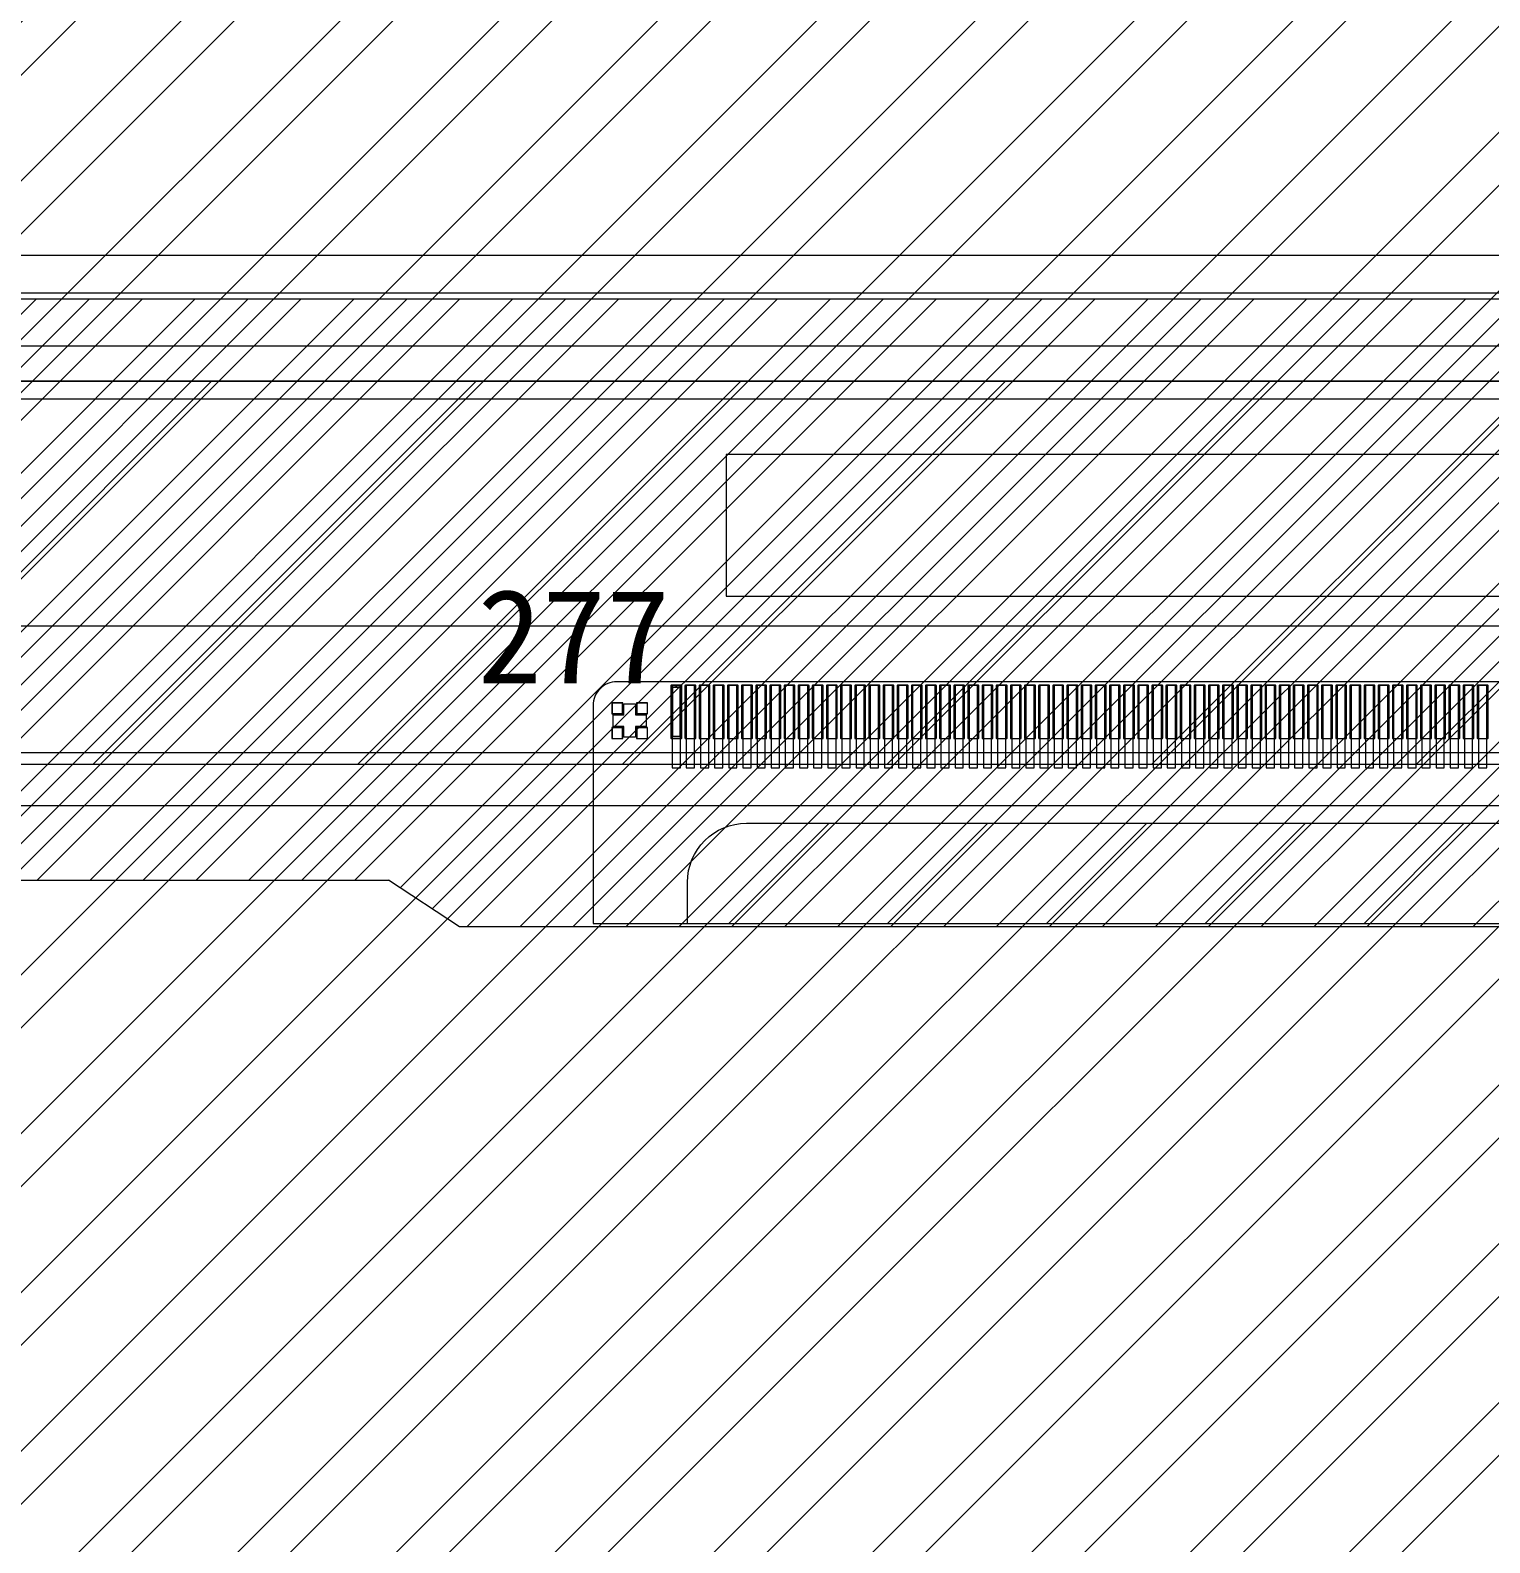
# Model space of a CAD drawing. Header units: millimetres. Extents: x 1065 to 1969, y -17351 to -16712.
# Drawn here: x 1383.83 to 1396.21, y -17109.19 to -17096.36 of the extents above; entities that cross this region are included whole.
import ezdxf

# ---------------------------------------------------------------- set-up
doc = ezdxf.new("R2010")
doc.units = ezdxf.units.MM
doc.layers.get('0').update_dxf_attribs({"lineweight": 20})
doc.layers.add('_', color=7, linetype='Continuous')
doc.layers.add('鐵框', color=152, linetype='Continuous')
for name, color, linetype, lineweight in [('bl', 7, 'Continuous', 25), ('chip_btm.drawing', 9, 'Continuous', 100), ('chip_top.drawing', 3, 'Continuous', 100), ('DIM', 3, 'Continuous', 20), ('dummy.drawing', 7, 'Continuous', 100), ('epin', 13, 'Continuous', 9), ('FPC', 1, 'Continuous', 13), ('GE.drawing', 6, 'Continuous', 100), ('GE_MASK.drawing', 5, 'Continuous', 100), ('L245.P200', 19, 'Continuous', 100), ('下扩散', 201, 'Continuous', 13)]:
    doc.layers.add(name, color=color, linetype=linetype, lineweight=lineweight)
doc.styles.add('宋体', font='')
doc.styles.get('宋体').set_extended_font_data('SimSun')

# ---------------------------------------------------------------- blocks, each defined once
blk = doc.blocks.new('*u15')
at = {"color": 2, "lineweight": 5}
for points in [[(-19.045, 0.349), (-19.115, 0.349), (-19.115, -0.351), (-19.045, -0.351)], [(-18.925, 0.349), (-18.995, 0.349), (-18.995, -0.351), (-18.925, -0.351)], [(-18.805, 0.349), (-18.875, 0.349), (-18.875, -0.351), (-18.805, -0.351)], [(-18.685, 0.349), (-18.755, 0.349), (-18.755, -0.351), (-18.685, -0.351)], [(-18.565, 0.349), (-18.635, 0.349), (-18.635, -0.351), (-18.565, -0.351)], [(-18.445, 0.349), (-18.515, 0.349), (-18.515, -0.351), (-18.445, -0.351)], [(-18.325, 0.349), (-18.395, 0.349), (-18.395, -0.351), (-18.325, -0.351)], [(-18.205, 0.349), (-18.275, 0.349), (-18.275, -0.351), (-18.205, -0.351)], [(-18.085, 0.349), (-18.155, 0.349), (-18.155, -0.351), (-18.085, -0.351)], [(-17.965, 0.349), (-18.035, 0.349), (-18.035, -0.351), (-17.965, -0.351)], [(-17.845, 0.349), (-17.915, 0.349), (-17.915, -0.351), (-17.845, -0.351)], [(-17.725, 0.349), (-17.795, 0.349), (-17.795, -0.351), (-17.725, -0.351)], [(-17.605, 0.349), (-17.675, 0.349), (-17.675, -0.351), (-17.605, -0.351)], [(-17.485, 0.349), (-17.555, 0.349), (-17.555, -0.351), (-17.485, -0.351)], [(-17.365, 0.349), (-17.435, 0.349), (-17.435, -0.351), (-17.365, -0.351)], [(-17.245, 0.349), (-17.315, 0.349), (-17.315, -0.351), (-17.245, -0.351)], [(-17.125, 0.349), (-17.195, 0.349), (-17.195, -0.351), (-17.125, -0.351)], [(-17.005, 0.349), (-17.075, 0.349), (-17.075, -0.351), (-17.005, -0.351)], [(-16.885, 0.349), (-16.955, 0.349), (-16.955, -0.351), (-16.885, -0.351)], [(-16.765, 0.349), (-16.835, 0.349), (-16.835, -0.351), (-16.765, -0.351)], [(-16.645, 0.349), (-16.715, 0.349), (-16.715, -0.351), (-16.645, -0.351)], [(-16.525, 0.349), (-16.595, 0.349), (-16.595, -0.351), (-16.525, -0.351)], [(-16.405, 0.349), (-16.475, 0.349), (-16.475, -0.351), (-16.405, -0.351)], [(-16.285, 0.349), (-16.355, 0.349), (-16.355, -0.351), (-16.285, -0.351)], [(-16.165, 0.349), (-16.235, 0.349), (-16.235, -0.351), (-16.165, -0.351)], [(-16.045, 0.349), (-16.115, 0.349), (-16.115, -0.351), (-16.045, -0.351)], [(-15.925, 0.349), (-15.995, 0.349), (-15.995, -0.351), (-15.925, -0.351)], [(-15.805, 0.349), (-15.875, 0.349), (-15.875, -0.351), (-15.805, -0.351)], [(-15.685, 0.349), (-15.755, 0.349), (-15.755, -0.351), (-15.685, -0.351)], [(-15.565, 0.349), (-15.635, 0.349), (-15.635, -0.351), (-15.565, -0.351)], [(-15.445, 0.349), (-15.515, 0.349), (-15.515, -0.351), (-15.445, -0.351)], [(-15.325, 0.349), (-15.395, 0.349), (-15.395, -0.351), (-15.325, -0.351)], [(-15.205, 0.349), (-15.275, 0.349), (-15.275, -0.351), (-15.205, -0.351)], [(-15.085, 0.349), (-15.155, 0.349), (-15.155, -0.351), (-15.085, -0.351)], [(-14.965, 0.349), (-15.035, 0.349), (-15.035, -0.351), (-14.965, -0.351)], [(-14.845, 0.349), (-14.915, 0.349), (-14.915, -0.351), (-14.845, -0.351)], [(-14.725, 0.349), (-14.795, 0.349), (-14.795, -0.351), (-14.725, -0.351)], [(-14.605, 0.349), (-14.675, 0.349), (-14.675, -0.351), (-14.605, -0.351)], [(-14.485, 0.349), (-14.555, 0.349), (-14.555, -0.351), (-14.485, -0.351)], [(-14.365, 0.349), (-14.435, 0.349), (-14.435, -0.351), (-14.365, -0.351)], [(-14.245, 0.349), (-14.315, 0.349), (-14.315, -0.351), (-14.245, -0.351)], [(-14.125, 0.349), (-14.195, 0.349), (-14.195, -0.351), (-14.125, -0.351)], [(-14.005, 0.349), (-14.075, 0.349), (-14.075, -0.351), (-14.005, -0.351)], [(-13.885, 0.349), (-13.955, 0.349), (-13.955, -0.351), (-13.885, -0.351)], [(-13.765, 0.349), (-13.835, 0.349), (-13.835, -0.351), (-13.765, -0.351)], [(-13.645, 0.349), (-13.715, 0.349), (-13.715, -0.351), (-13.645, -0.351)], [(-13.525, 0.349), (-13.595, 0.349), (-13.595, -0.351), (-13.525, -0.351)], [(-13.405, 0.349), (-13.475, 0.349), (-13.475, -0.351), (-13.405, -0.351)], [(-13.285, 0.349), (-13.355, 0.349), (-13.355, -0.351), (-13.285, -0.351)], [(-13.165, 0.349), (-13.235, 0.349), (-13.235, -0.351), (-13.165, -0.351)], [(-13.045, 0.349), (-13.115, 0.349), (-13.115, -0.351), (-13.045, -0.351)], [(-12.925, 0.349), (-12.995, 0.349), (-12.995, -0.351), (-12.925, -0.351)], [(-12.805, 0.349), (-12.875, 0.349), (-12.875, -0.351), (-12.805, -0.351)], [(-12.685, 0.349), (-12.755, 0.349), (-12.755, -0.351), (-12.685, -0.351)], [(-12.565, 0.349), (-12.635, 0.349), (-12.635, -0.351), (-12.565, -0.351)], [(-12.445, 0.349), (-12.515, 0.349), (-12.515, -0.351), (-12.445, -0.351)], [(-12.325, 0.349), (-12.395, 0.349), (-12.395, -0.351), (-12.325, -0.351)], [(-12.205, 0.349), (-12.275, 0.349), (-12.275, -0.351), (-12.205, -0.351)]]:
    blk.add_lwpolyline(points, close=True, dxfattribs=at)
for points in [[(-19.524, 0.098), (-19.524, 0.19), (-19.426, 0.19), (-19.426, 0.098)], [(-19.524, 0), (-19.616, 0), (-19.616, 0.098), (-19.524, 0.098)], [(-19.426, 0.098), (-19.334, 0.098), (-19.334, 0), (-19.426, 0)], [(-19.426, 0), (-19.426, -0.092), (-19.524, -0.092), (-19.524, 0)]]:
    blk.add_lwpolyline(points, dxfattribs=at)
blk = doc.blocks.new('*u17')
at = {"color": 2, "lineweight": 5}
blk.add_lwpolyline([(-137.98, 90.177), (-0.98, 90.177), (-0.98, -130.223), (-137.98, -130.223)], close=True, dxfattribs=at)
at = {"layer": 'chip_btm.drawing', "color": 4, "linetype": 'Continuous', "lineweight": 5}
blk.add_lwpolyline([(-138.96, -134.119), (0, -134.119), (0, 91.057), (-138.96, 91.057)], close=True, dxfattribs=at)
at = {"layer": 'chip_top.drawing', "color": 125, "linetype": 'Continuous', "lineweight": 5}
blk.add_lwpolyline([(-138.96, -131.119), (0, -131.119), (0, 91.057), (-138.96, 91.057)], close=True, dxfattribs=at)
blk.add_lwpolyline([(-138.96, -131.119), (0, -131.119), (0, 91.057), (-138.96, 91.057)], close=True, dxfattribs=at)
at = {"layer": 'chip_top.drawing', "color": 4, "linetype": 'Continuous', "lineweight": 5}
blk.add_lwpolyline([(-138.96, -131.119), (0, -131.119), (0, 91.057), (-138.96, 91.057)], close=True, dxfattribs=at)
at = {"layer": 'dummy.drawing', "color": 2, "linetype": 'Continuous', "lineweight": 5}
for points in [[(-85.965, -133.999), (-85.875, -133.999), (-85.875, -133.549), (-85.965, -133.549)], [(-85.845, -133.999), (-85.755, -133.999), (-85.755, -133.549), (-85.845, -133.549)], [(-85.725, -133.999), (-85.635, -133.999), (-85.635, -133.549), (-85.725, -133.549)], [(-85.605, -133.999), (-85.515, -133.999), (-85.515, -133.549), (-85.605, -133.549)], [(-85.485, -133.999), (-85.395, -133.999), (-85.395, -133.549), (-85.485, -133.549)], [(-85.365, -133.999), (-85.275, -133.999), (-85.275, -133.549), (-85.365, -133.549)], [(-85.245, -133.999), (-85.155, -133.999), (-85.155, -133.549), (-85.245, -133.549)], [(-85.125, -133.999), (-85.035, -133.999), (-85.035, -133.549), (-85.125, -133.549)], [(-85.005, -133.999), (-84.915, -133.999), (-84.915, -133.549), (-85.005, -133.549)], [(-84.885, -133.999), (-84.795, -133.999), (-84.795, -133.549), (-84.885, -133.549)], [(-84.765, -133.999), (-84.675, -133.999), (-84.675, -133.549), (-84.765, -133.549)], [(-84.645, -133.999), (-84.555, -133.999), (-84.555, -133.549), (-84.645, -133.549)], [(-84.525, -133.999), (-84.435, -133.999), (-84.435, -133.549), (-84.525, -133.549)], [(-84.405, -133.999), (-84.315, -133.999), (-84.315, -133.549), (-84.405, -133.549)], [(-84.285, -133.999), (-84.195, -133.999), (-84.195, -133.549), (-84.285, -133.549)], [(-84.165, -133.999), (-84.075, -133.999), (-84.075, -133.549), (-84.165, -133.549)], [(-84.045, -133.999), (-83.955, -133.999), (-83.955, -133.549), (-84.045, -133.549)], [(-83.925, -133.999), (-83.835, -133.999), (-83.835, -133.549), (-83.925, -133.549)], [(-83.805, -133.999), (-83.715, -133.999), (-83.715, -133.549), (-83.805, -133.549)], [(-83.685, -133.999), (-83.595, -133.999), (-83.595, -133.549), (-83.685, -133.549)], [(-83.565, -133.999), (-83.475, -133.999), (-83.475, -133.549), (-83.565, -133.549)], [(-83.445, -133.999), (-83.355, -133.999), (-83.355, -133.549), (-83.445, -133.549)], [(-83.325, -133.999), (-83.235, -133.999), (-83.235, -133.549), (-83.325, -133.549)], [(-83.205, -133.999), (-83.115, -133.999), (-83.115, -133.549), (-83.205, -133.549)], [(-83.085, -133.999), (-82.995, -133.999), (-82.995, -133.549), (-83.085, -133.549)], [(-82.965, -133.999), (-82.875, -133.999), (-82.875, -133.549), (-82.965, -133.549)], [(-82.845, -133.999), (-82.755, -133.999), (-82.755, -133.549), (-82.845, -133.549)], [(-82.725, -133.999), (-82.635, -133.999), (-82.635, -133.549), (-82.725, -133.549)], [(-82.605, -133.999), (-82.515, -133.999), (-82.515, -133.549), (-82.605, -133.549)], [(-82.485, -133.999), (-82.395, -133.999), (-82.395, -133.549), (-82.485, -133.549)], [(-82.365, -133.999), (-82.275, -133.999), (-82.275, -133.549), (-82.365, -133.549)], [(-82.245, -133.999), (-82.155, -133.999), (-82.155, -133.549), (-82.245, -133.549)], [(-82.125, -133.999), (-82.035, -133.999), (-82.035, -133.549), (-82.125, -133.549)], [(-82.005, -133.999), (-81.915, -133.999), (-81.915, -133.549), (-82.005, -133.549)], [(-81.885, -133.999), (-81.795, -133.999), (-81.795, -133.549), (-81.885, -133.549)], [(-81.765, -133.999), (-81.675, -133.999), (-81.675, -133.549), (-81.765, -133.549)], [(-81.645, -133.999), (-81.555, -133.999), (-81.555, -133.549), (-81.645, -133.549)], [(-81.525, -133.999), (-81.435, -133.999), (-81.435, -133.549), (-81.525, -133.549)], [(-81.405, -133.999), (-81.315, -133.999), (-81.315, -133.549), (-81.405, -133.549)], [(-81.285, -133.999), (-81.195, -133.999), (-81.195, -133.549), (-81.285, -133.549)], [(-81.165, -133.999), (-81.075, -133.999), (-81.075, -133.549), (-81.165, -133.549)], [(-81.045, -133.999), (-80.955, -133.999), (-80.955, -133.549), (-81.045, -133.549)], [(-80.925, -133.999), (-80.835, -133.999), (-80.835, -133.549), (-80.925, -133.549)], [(-80.805, -133.999), (-80.715, -133.999), (-80.715, -133.549), (-80.805, -133.549)], [(-80.685, -133.999), (-80.595, -133.999), (-80.595, -133.549), (-80.685, -133.549)], [(-80.565, -133.999), (-80.475, -133.999), (-80.475, -133.549), (-80.565, -133.549)], [(-80.445, -133.999), (-80.355, -133.999), (-80.355, -133.549), (-80.445, -133.549)], [(-80.325, -133.999), (-80.235, -133.999), (-80.235, -133.549), (-80.325, -133.549)], [(-80.205, -133.999), (-80.115, -133.999), (-80.115, -133.549), (-80.205, -133.549)], [(-80.085, -133.999), (-79.995, -133.999), (-79.995, -133.549), (-80.085, -133.549)], [(-79.965, -133.999), (-79.875, -133.999), (-79.875, -133.549), (-79.965, -133.549)], [(-79.845, -133.999), (-79.755, -133.999), (-79.755, -133.549), (-79.845, -133.549)], [(-79.725, -133.999), (-79.635, -133.999), (-79.635, -133.549), (-79.725, -133.549)], [(-79.605, -133.999), (-79.515, -133.999), (-79.515, -133.549), (-79.605, -133.549)], [(-79.485, -133.999), (-79.395, -133.999), (-79.395, -133.549), (-79.485, -133.549)], [(-79.365, -133.999), (-79.275, -133.999), (-79.275, -133.549), (-79.365, -133.549)], [(-79.245, -133.999), (-79.155, -133.999), (-79.155, -133.549), (-79.245, -133.549)]]:
    blk.add_lwpolyline(points, close=True, dxfattribs=at)
at = {"layer": 'GE.drawing', "color": 2, "linetype": 'Continuous', "lineweight": 5}
for points in [[(-86.085, -133.997), (-86.083, -133.999), (-85.997, -133.999), (-85.995, -133.997), (-85.995, -133.551), (-85.997, -133.549), (-86.042, -133.549), (-86.042, -133.563), (-86.011, -133.563), (-86.009, -133.565), (-86.009, -133.983), (-86.011, -133.985), (-86.069, -133.985), (-86.071, -133.983), (-86.071, -133.565), (-86.069, -133.563), (-86.042, -133.563), (-86.042, -133.549), (-86.083, -133.549), (-86.085, -133.551)], [(-85.877, -133.999), (-85.875, -133.997), (-85.875, -133.551), (-85.877, -133.549), (-85.963, -133.549), (-85.965, -133.551), (-85.965, -133.997), (-85.963, -133.999)], [(-85.757, -133.999), (-85.755, -133.997), (-85.755, -133.551), (-85.757, -133.549), (-85.843, -133.549), (-85.845, -133.551), (-85.845, -133.997), (-85.843, -133.999)], [(-85.637, -133.999), (-85.635, -133.997), (-85.635, -133.551), (-85.637, -133.549), (-85.723, -133.549), (-85.725, -133.551), (-85.725, -133.997), (-85.723, -133.999)], [(-85.517, -133.999), (-85.515, -133.997), (-85.515, -133.551), (-85.517, -133.549), (-85.603, -133.549), (-85.605, -133.551), (-85.605, -133.997), (-85.603, -133.999)], [(-85.397, -133.999), (-85.395, -133.997), (-85.395, -133.551), (-85.397, -133.549), (-85.483, -133.549), (-85.485, -133.551), (-85.485, -133.997), (-85.483, -133.999)], [(-85.277, -133.999), (-85.275, -133.997), (-85.275, -133.551), (-85.277, -133.549), (-85.363, -133.549), (-85.365, -133.551), (-85.365, -133.997), (-85.363, -133.999)], [(-85.157, -133.999), (-85.155, -133.997), (-85.155, -133.551), (-85.157, -133.549), (-85.243, -133.549), (-85.245, -133.551), (-85.245, -133.997), (-85.243, -133.999)], [(-85.037, -133.999), (-85.035, -133.997), (-85.035, -133.551), (-85.037, -133.549), (-85.123, -133.549), (-85.125, -133.551), (-85.125, -133.997), (-85.123, -133.999)], [(-84.917, -133.999), (-84.915, -133.997), (-84.915, -133.551), (-84.917, -133.549), (-85.003, -133.549), (-85.005, -133.551), (-85.005, -133.997), (-85.003, -133.999)], [(-84.797, -133.999), (-84.795, -133.997), (-84.795, -133.551), (-84.797, -133.549), (-84.883, -133.549), (-84.885, -133.551), (-84.885, -133.997), (-84.883, -133.999)], [(-84.677, -133.999), (-84.675, -133.997), (-84.675, -133.551), (-84.677, -133.549), (-84.763, -133.549), (-84.765, -133.551), (-84.765, -133.997), (-84.763, -133.999)], [(-84.557, -133.999), (-84.555, -133.997), (-84.555, -133.551), (-84.557, -133.549), (-84.643, -133.549), (-84.645, -133.551), (-84.645, -133.997), (-84.643, -133.999)], [(-84.437, -133.999), (-84.435, -133.997), (-84.435, -133.551), (-84.437, -133.549), (-84.523, -133.549), (-84.525, -133.551), (-84.525, -133.997), (-84.523, -133.999)], [(-84.317, -133.999), (-84.315, -133.997), (-84.315, -133.551), (-84.317, -133.549), (-84.403, -133.549), (-84.405, -133.551), (-84.405, -133.997), (-84.403, -133.999)], [(-84.197, -133.999), (-84.195, -133.997), (-84.195, -133.551), (-84.197, -133.549), (-84.283, -133.549), (-84.285, -133.551), (-84.285, -133.997), (-84.283, -133.999)], [(-84.077, -133.999), (-84.075, -133.997), (-84.075, -133.551), (-84.077, -133.549), (-84.163, -133.549), (-84.165, -133.551), (-84.165, -133.997), (-84.163, -133.999)], [(-83.957, -133.999), (-83.955, -133.997), (-83.955, -133.551), (-83.957, -133.549), (-84.043, -133.549), (-84.045, -133.551), (-84.045, -133.997), (-84.043, -133.999)], [(-83.837, -133.999), (-83.835, -133.997), (-83.835, -133.551), (-83.837, -133.549), (-83.923, -133.549), (-83.925, -133.551), (-83.925, -133.997), (-83.923, -133.999)], [(-83.717, -133.999), (-83.715, -133.997), (-83.715, -133.551), (-83.717, -133.549), (-83.803, -133.549), (-83.805, -133.551), (-83.805, -133.997), (-83.803, -133.999)], [(-83.597, -133.999), (-83.595, -133.997), (-83.595, -133.551), (-83.597, -133.549), (-83.683, -133.549), (-83.685, -133.551), (-83.685, -133.997), (-83.683, -133.999)], [(-83.477, -133.999), (-83.475, -133.997), (-83.475, -133.551), (-83.477, -133.549), (-83.563, -133.549), (-83.565, -133.551), (-83.565, -133.997), (-83.563, -133.999)], [(-83.357, -133.999), (-83.355, -133.997), (-83.355, -133.551), (-83.357, -133.549), (-83.443, -133.549), (-83.445, -133.551), (-83.445, -133.997), (-83.443, -133.999)], [(-83.237, -133.999), (-83.235, -133.997), (-83.235, -133.551), (-83.237, -133.549), (-83.323, -133.549), (-83.325, -133.551), (-83.325, -133.997), (-83.323, -133.999)], [(-83.117, -133.999), (-83.115, -133.997), (-83.115, -133.551), (-83.117, -133.549), (-83.203, -133.549), (-83.205, -133.551), (-83.205, -133.997), (-83.203, -133.999)], [(-82.997, -133.999), (-82.995, -133.997), (-82.995, -133.551), (-82.997, -133.549), (-83.083, -133.549), (-83.085, -133.551), (-83.085, -133.997), (-83.083, -133.999)], [(-82.877, -133.999), (-82.875, -133.997), (-82.875, -133.551), (-82.877, -133.549), (-82.963, -133.549), (-82.965, -133.551), (-82.965, -133.997), (-82.963, -133.999)], [(-82.757, -133.999), (-82.755, -133.997), (-82.755, -133.551), (-82.757, -133.549), (-82.843, -133.549), (-82.845, -133.551), (-82.845, -133.997), (-82.843, -133.999)], [(-82.637, -133.999), (-82.635, -133.997), (-82.635, -133.551), (-82.637, -133.549), (-82.723, -133.549), (-82.725, -133.551), (-82.725, -133.997), (-82.723, -133.999)], [(-82.517, -133.999), (-82.515, -133.997), (-82.515, -133.551), (-82.517, -133.549), (-82.603, -133.549), (-82.605, -133.551), (-82.605, -133.997), (-82.603, -133.999)], [(-82.397, -133.999), (-82.395, -133.997), (-82.395, -133.551), (-82.397, -133.549), (-82.483, -133.549), (-82.485, -133.551), (-82.485, -133.997), (-82.483, -133.999)], [(-82.277, -133.999), (-82.275, -133.997), (-82.275, -133.551), (-82.277, -133.549), (-82.363, -133.549), (-82.365, -133.551), (-82.365, -133.997), (-82.363, -133.999)], [(-82.157, -133.999), (-82.155, -133.997), (-82.155, -133.551), (-82.157, -133.549), (-82.243, -133.549), (-82.245, -133.551), (-82.245, -133.997), (-82.243, -133.999)], [(-82.037, -133.999), (-82.035, -133.997), (-82.035, -133.551), (-82.037, -133.549), (-82.123, -133.549), (-82.125, -133.551), (-82.125, -133.997), (-82.123, -133.999)], [(-81.917, -133.999), (-81.915, -133.997), (-81.915, -133.551), (-81.917, -133.549), (-82.003, -133.549), (-82.005, -133.551), (-82.005, -133.997), (-82.003, -133.999)], [(-81.797, -133.999), (-81.795, -133.997), (-81.795, -133.551), (-81.797, -133.549), (-81.883, -133.549), (-81.885, -133.551), (-81.885, -133.997), (-81.883, -133.999)], [(-81.677, -133.999), (-81.675, -133.997), (-81.675, -133.551), (-81.677, -133.549), (-81.763, -133.549), (-81.765, -133.551), (-81.765, -133.997), (-81.763, -133.999)], [(-81.557, -133.999), (-81.555, -133.997), (-81.555, -133.551), (-81.557, -133.549), (-81.643, -133.549), (-81.645, -133.551), (-81.645, -133.997), (-81.643, -133.999)], [(-81.437, -133.999), (-81.435, -133.997), (-81.435, -133.551), (-81.437, -133.549), (-81.523, -133.549), (-81.525, -133.551), (-81.525, -133.997), (-81.523, -133.999)], [(-81.317, -133.999), (-81.315, -133.997), (-81.315, -133.551), (-81.317, -133.549), (-81.403, -133.549), (-81.405, -133.551), (-81.405, -133.997), (-81.403, -133.999)], [(-81.197, -133.999), (-81.195, -133.997), (-81.195, -133.551), (-81.197, -133.549), (-81.283, -133.549), (-81.285, -133.551), (-81.285, -133.997), (-81.283, -133.999)], [(-81.077, -133.999), (-81.075, -133.997), (-81.075, -133.551), (-81.077, -133.549), (-81.163, -133.549), (-81.165, -133.551), (-81.165, -133.997), (-81.163, -133.999)], [(-80.957, -133.999), (-80.955, -133.997), (-80.955, -133.551), (-80.957, -133.549), (-81.043, -133.549), (-81.045, -133.551), (-81.045, -133.997), (-81.043, -133.999)], [(-80.837, -133.999), (-80.835, -133.997), (-80.835, -133.551), (-80.837, -133.549), (-80.923, -133.549), (-80.925, -133.551), (-80.925, -133.997), (-80.923, -133.999)], [(-80.717, -133.999), (-80.715, -133.997), (-80.715, -133.551), (-80.717, -133.549), (-80.803, -133.549), (-80.805, -133.551), (-80.805, -133.997), (-80.803, -133.999)], [(-80.597, -133.999), (-80.595, -133.997), (-80.595, -133.551), (-80.597, -133.549), (-80.683, -133.549), (-80.685, -133.551), (-80.685, -133.997), (-80.683, -133.999)], [(-80.477, -133.999), (-80.475, -133.997), (-80.475, -133.551), (-80.477, -133.549), (-80.563, -133.549), (-80.565, -133.551), (-80.565, -133.997), (-80.563, -133.999)], [(-80.357, -133.999), (-80.355, -133.997), (-80.355, -133.551), (-80.357, -133.549), (-80.443, -133.549), (-80.445, -133.551), (-80.445, -133.997), (-80.443, -133.999)], [(-80.237, -133.999), (-80.235, -133.997), (-80.235, -133.551), (-80.237, -133.549), (-80.323, -133.549), (-80.325, -133.551), (-80.325, -133.997), (-80.323, -133.999)], [(-80.117, -133.999), (-80.115, -133.997), (-80.115, -133.551), (-80.117, -133.549), (-80.203, -133.549), (-80.205, -133.551), (-80.205, -133.997), (-80.203, -133.999)], [(-79.997, -133.999), (-79.995, -133.997), (-79.995, -133.551), (-79.997, -133.549), (-80.083, -133.549), (-80.085, -133.551), (-80.085, -133.997), (-80.083, -133.999)], [(-79.877, -133.999), (-79.875, -133.997), (-79.875, -133.551), (-79.877, -133.549), (-79.963, -133.549), (-79.965, -133.551), (-79.965, -133.997), (-79.963, -133.999)], [(-79.757, -133.999), (-79.755, -133.997), (-79.755, -133.551), (-79.757, -133.549), (-79.843, -133.549), (-79.845, -133.551), (-79.845, -133.997), (-79.843, -133.999)], [(-79.637, -133.999), (-79.635, -133.997), (-79.635, -133.551), (-79.637, -133.549), (-79.723, -133.549), (-79.725, -133.551), (-79.725, -133.997), (-79.723, -133.999)], [(-79.517, -133.999), (-79.515, -133.997), (-79.515, -133.551), (-79.517, -133.549), (-79.603, -133.549), (-79.605, -133.551), (-79.605, -133.997), (-79.603, -133.999)], [(-79.397, -133.999), (-79.395, -133.997), (-79.395, -133.551), (-79.397, -133.549), (-79.483, -133.549), (-79.485, -133.551), (-79.485, -133.997), (-79.483, -133.999)], [(-79.277, -133.999), (-79.275, -133.997), (-79.275, -133.551), (-79.277, -133.549), (-79.363, -133.549), (-79.365, -133.551), (-79.365, -133.997), (-79.363, -133.999)], [(-79.157, -133.999), (-79.155, -133.997), (-79.155, -133.551), (-79.157, -133.549), (-79.243, -133.549), (-79.245, -133.551), (-79.245, -133.997), (-79.243, -133.999)], [(-86.585, -133.789), (-86.495, -133.789), (-86.495, -133.699), (-86.585, -133.699)], [(-86.375, -133.789), (-86.285, -133.789), (-86.285, -133.699), (-86.375, -133.699)], [(-86.585, -133.999), (-86.495, -133.999), (-86.495, -133.909), (-86.585, -133.909)], [(-86.375, -133.999), (-86.285, -133.999), (-86.285, -133.909), (-86.375, -133.909)]]:
    blk.add_lwpolyline(points, close=True, dxfattribs=at)
at = {"layer": 'GE_MASK.drawing', "color": 2, "linetype": 'Continuous', "lineweight": 5}
for points in [[(-86.086, -133.998), (-86.083, -134), (-85.997, -134), (-85.994, -133.998), (-85.994, -133.551), (-85.997, -133.548), (-86.04, -133.548), (-86.04, -133.564), (-86.011, -133.564), (-86.01, -133.566), (-86.01, -133.983), (-86.011, -133.984), (-86.069, -133.984), (-86.07, -133.983), (-86.07, -133.566), (-86.069, -133.564), (-86.04, -133.564), (-86.04, -133.548), (-86.083, -133.548), (-86.086, -133.551)], [(-85.877, -133.548), (-85.963, -133.548), (-85.966, -133.551), (-85.966, -133.998), (-85.963, -134), (-85.877, -134), (-85.874, -133.998), (-85.874, -133.551)], [(-85.757, -133.548), (-85.843, -133.548), (-85.846, -133.551), (-85.846, -133.998), (-85.843, -134), (-85.757, -134), (-85.754, -133.998), (-85.754, -133.551)], [(-85.637, -133.548), (-85.723, -133.548), (-85.726, -133.551), (-85.726, -133.998), (-85.723, -134), (-85.637, -134), (-85.634, -133.998), (-85.634, -133.551)], [(-85.517, -133.548), (-85.603, -133.548), (-85.606, -133.551), (-85.606, -133.998), (-85.603, -134), (-85.517, -134), (-85.514, -133.998), (-85.514, -133.551)], [(-85.397, -133.548), (-85.483, -133.548), (-85.486, -133.551), (-85.486, -133.998), (-85.483, -134), (-85.397, -134), (-85.394, -133.998), (-85.394, -133.551)], [(-85.277, -133.548), (-85.363, -133.548), (-85.366, -133.551), (-85.366, -133.998), (-85.363, -134), (-85.277, -134), (-85.274, -133.998), (-85.274, -133.551)], [(-85.157, -133.548), (-85.243, -133.548), (-85.246, -133.551), (-85.246, -133.998), (-85.243, -134), (-85.157, -134), (-85.154, -133.998), (-85.154, -133.551)], [(-85.037, -133.548), (-85.123, -133.548), (-85.126, -133.551), (-85.126, -133.998), (-85.123, -134), (-85.037, -134), (-85.034, -133.998), (-85.034, -133.551)], [(-84.917, -133.548), (-85.003, -133.548), (-85.006, -133.551), (-85.006, -133.998), (-85.003, -134), (-84.917, -134), (-84.914, -133.998), (-84.914, -133.551)], [(-84.797, -133.548), (-84.883, -133.548), (-84.886, -133.551), (-84.886, -133.998), (-84.883, -134), (-84.797, -134), (-84.794, -133.998), (-84.794, -133.551)], [(-84.677, -133.548), (-84.763, -133.548), (-84.766, -133.551), (-84.766, -133.998), (-84.763, -134), (-84.677, -134), (-84.674, -133.998), (-84.674, -133.551)], [(-84.557, -133.548), (-84.643, -133.548), (-84.646, -133.551), (-84.646, -133.998), (-84.643, -134), (-84.557, -134), (-84.554, -133.998), (-84.554, -133.551)], [(-84.437, -133.548), (-84.523, -133.548), (-84.526, -133.551), (-84.526, -133.998), (-84.523, -134), (-84.437, -134), (-84.434, -133.998), (-84.434, -133.551)], [(-84.317, -133.548), (-84.403, -133.548), (-84.406, -133.551), (-84.406, -133.998), (-84.403, -134), (-84.317, -134), (-84.314, -133.998), (-84.314, -133.551)], [(-84.197, -133.548), (-84.283, -133.548), (-84.286, -133.551), (-84.286, -133.998), (-84.283, -134), (-84.197, -134), (-84.194, -133.998), (-84.194, -133.551)], [(-84.077, -133.548), (-84.163, -133.548), (-84.166, -133.551), (-84.166, -133.998), (-84.163, -134), (-84.077, -134), (-84.074, -133.998), (-84.074, -133.551)], [(-83.957, -133.548), (-84.043, -133.548), (-84.046, -133.551), (-84.046, -133.998), (-84.043, -134), (-83.957, -134), (-83.954, -133.998), (-83.954, -133.551)], [(-83.837, -133.548), (-83.923, -133.548), (-83.926, -133.551), (-83.926, -133.998), (-83.923, -134), (-83.837, -134), (-83.834, -133.998), (-83.834, -133.551)], [(-83.717, -133.548), (-83.803, -133.548), (-83.806, -133.551), (-83.806, -133.998), (-83.803, -134), (-83.717, -134), (-83.714, -133.998), (-83.714, -133.551)], [(-83.597, -133.548), (-83.683, -133.548), (-83.686, -133.551), (-83.686, -133.998), (-83.683, -134), (-83.597, -134), (-83.594, -133.998), (-83.594, -133.551)], [(-83.477, -133.548), (-83.563, -133.548), (-83.566, -133.551), (-83.566, -133.998), (-83.563, -134), (-83.477, -134), (-83.474, -133.998), (-83.474, -133.551)], [(-83.357, -133.548), (-83.443, -133.548), (-83.446, -133.551), (-83.446, -133.998), (-83.443, -134), (-83.357, -134), (-83.354, -133.998), (-83.354, -133.551)], [(-83.237, -133.548), (-83.323, -133.548), (-83.326, -133.551), (-83.326, -133.998), (-83.323, -134), (-83.237, -134), (-83.234, -133.998), (-83.234, -133.551)], [(-83.117, -133.548), (-83.203, -133.548), (-83.206, -133.551), (-83.206, -133.998), (-83.203, -134), (-83.117, -134), (-83.114, -133.998), (-83.114, -133.551)], [(-82.997, -133.548), (-83.083, -133.548), (-83.086, -133.551), (-83.086, -133.998), (-83.083, -134), (-82.997, -134), (-82.994, -133.998), (-82.994, -133.551)], [(-82.877, -133.548), (-82.963, -133.548), (-82.966, -133.551), (-82.966, -133.998), (-82.963, -134), (-82.877, -134), (-82.874, -133.998), (-82.874, -133.551)], [(-82.757, -133.548), (-82.843, -133.548), (-82.846, -133.551), (-82.846, -133.998), (-82.843, -134), (-82.757, -134), (-82.754, -133.998), (-82.754, -133.551)], [(-82.637, -133.548), (-82.723, -133.548), (-82.726, -133.551), (-82.726, -133.998), (-82.723, -134), (-82.637, -134), (-82.634, -133.998), (-82.634, -133.551)], [(-82.517, -133.548), (-82.603, -133.548), (-82.606, -133.551), (-82.606, -133.998), (-82.603, -134), (-82.517, -134), (-82.514, -133.998), (-82.514, -133.551)], [(-82.397, -133.548), (-82.483, -133.548), (-82.486, -133.551), (-82.486, -133.998), (-82.483, -134), (-82.397, -134), (-82.394, -133.998), (-82.394, -133.551)], [(-82.277, -133.548), (-82.363, -133.548), (-82.366, -133.551), (-82.366, -133.998), (-82.363, -134), (-82.277, -134), (-82.274, -133.998), (-82.274, -133.551)], [(-82.157, -133.548), (-82.243, -133.548), (-82.246, -133.551), (-82.246, -133.998), (-82.243, -134), (-82.157, -134), (-82.154, -133.998), (-82.154, -133.551)], [(-82.037, -133.548), (-82.123, -133.548), (-82.126, -133.551), (-82.126, -133.998), (-82.123, -134), (-82.037, -134), (-82.034, -133.998), (-82.034, -133.551)], [(-81.917, -133.548), (-82.003, -133.548), (-82.006, -133.551), (-82.006, -133.998), (-82.003, -134), (-81.917, -134), (-81.914, -133.998), (-81.914, -133.551)], [(-81.797, -133.548), (-81.883, -133.548), (-81.886, -133.551), (-81.886, -133.998), (-81.883, -134), (-81.797, -134), (-81.794, -133.998), (-81.794, -133.551)], [(-81.677, -133.548), (-81.763, -133.548), (-81.766, -133.551), (-81.766, -133.998), (-81.763, -134), (-81.677, -134), (-81.674, -133.998), (-81.674, -133.551)], [(-81.557, -133.548), (-81.643, -133.548), (-81.646, -133.551), (-81.646, -133.998), (-81.643, -134), (-81.557, -134), (-81.554, -133.998), (-81.554, -133.551)], [(-81.437, -133.548), (-81.523, -133.548), (-81.526, -133.551), (-81.526, -133.998), (-81.523, -134), (-81.437, -134), (-81.434, -133.998), (-81.434, -133.551)], [(-81.317, -133.548), (-81.403, -133.548), (-81.406, -133.551), (-81.406, -133.998), (-81.403, -134), (-81.317, -134), (-81.314, -133.998), (-81.314, -133.551)], [(-81.197, -133.548), (-81.283, -133.548), (-81.286, -133.551), (-81.286, -133.998), (-81.283, -134), (-81.197, -134), (-81.194, -133.998), (-81.194, -133.551)], [(-81.077, -133.548), (-81.163, -133.548), (-81.166, -133.551), (-81.166, -133.998), (-81.163, -134), (-81.077, -134), (-81.074, -133.998), (-81.074, -133.551)], [(-80.957, -133.548), (-81.043, -133.548), (-81.046, -133.551), (-81.046, -133.998), (-81.043, -134), (-80.957, -134), (-80.954, -133.998), (-80.954, -133.551)], [(-80.837, -133.548), (-80.923, -133.548), (-80.926, -133.551), (-80.926, -133.998), (-80.923, -134), (-80.837, -134), (-80.834, -133.998), (-80.834, -133.551)], [(-80.717, -133.548), (-80.803, -133.548), (-80.806, -133.551), (-80.806, -133.998), (-80.803, -134), (-80.717, -134), (-80.714, -133.998), (-80.714, -133.551)], [(-80.597, -133.548), (-80.683, -133.548), (-80.686, -133.551), (-80.686, -133.998), (-80.683, -134), (-80.597, -134), (-80.594, -133.998), (-80.594, -133.551)], [(-80.477, -133.548), (-80.563, -133.548), (-80.566, -133.551), (-80.566, -133.998), (-80.563, -134), (-80.477, -134), (-80.474, -133.998), (-80.474, -133.551)], [(-80.357, -133.548), (-80.443, -133.548), (-80.446, -133.551), (-80.446, -133.998), (-80.443, -134), (-80.357, -134), (-80.354, -133.998), (-80.354, -133.551)], [(-80.237, -133.548), (-80.323, -133.548), (-80.326, -133.551), (-80.326, -133.998), (-80.323, -134), (-80.237, -134), (-80.234, -133.998), (-80.234, -133.551)], [(-80.117, -133.548), (-80.203, -133.548), (-80.206, -133.551), (-80.206, -133.998), (-80.203, -134), (-80.117, -134), (-80.114, -133.998), (-80.114, -133.551)], [(-79.997, -133.548), (-80.083, -133.548), (-80.086, -133.551), (-80.086, -133.998), (-80.083, -134), (-79.997, -134), (-79.994, -133.998), (-79.994, -133.551)], [(-79.877, -133.548), (-79.963, -133.548), (-79.966, -133.551), (-79.966, -133.998), (-79.963, -134), (-79.877, -134), (-79.874, -133.998), (-79.874, -133.551)], [(-79.757, -133.548), (-79.843, -133.548), (-79.846, -133.551), (-79.846, -133.998), (-79.843, -134), (-79.757, -134), (-79.754, -133.998), (-79.754, -133.551)], [(-79.637, -133.548), (-79.723, -133.548), (-79.726, -133.551), (-79.726, -133.998), (-79.723, -134), (-79.637, -134), (-79.634, -133.998), (-79.634, -133.551)], [(-79.517, -133.548), (-79.603, -133.548), (-79.606, -133.551), (-79.606, -133.998), (-79.603, -134), (-79.517, -134), (-79.514, -133.998), (-79.514, -133.551)], [(-79.397, -133.548), (-79.483, -133.548), (-79.486, -133.551), (-79.486, -133.998), (-79.483, -134), (-79.397, -134), (-79.394, -133.998), (-79.394, -133.551)], [(-79.277, -133.548), (-79.363, -133.548), (-79.366, -133.551), (-79.366, -133.998), (-79.363, -134), (-79.277, -134), (-79.274, -133.998), (-79.274, -133.551)], [(-79.157, -133.548), (-79.243, -133.548), (-79.246, -133.551), (-79.246, -133.998), (-79.243, -134), (-79.157, -134), (-79.154, -133.998), (-79.154, -133.551)], [(-86.586, -133.79), (-86.494, -133.79), (-86.494, -133.698), (-86.586, -133.698)], [(-86.376, -133.79), (-86.284, -133.79), (-86.284, -133.698), (-86.376, -133.698)], [(-86.586, -134), (-86.494, -134), (-86.494, -133.908), (-86.586, -133.908)], [(-86.376, -134), (-86.284, -134), (-86.284, -133.908), (-86.376, -133.908)]]:
    blk.add_lwpolyline(points, close=True, dxfattribs=at)
at = {"layer": 'L245.P200', "color": 4, "linetype": 'Continuous', "lineweight": 5}
blk.add_lwpolyline([(-85.617, -132.792), (-53.343, -132.792), (-53.343, -131.592), (-85.617, -131.592)], close=True, dxfattribs=at)
at = {"lineweight": 5}
blk.add_blockref('*u15', (-66.96, -133.897), dxfattribs=at)
at = {"lineweight": 5, "insert": (-87.725, -132.733), "char_height": 0.8, "attachment_point": 1, "style": '宋体'}
blk.add_mtext_dynamic_manual_height_columns('277', width=0.77844, gutter_width=15, heights=[0], dxfattribs=at)

msp = doc.modelspace()

# ---------------------------------------------------------------- hatches: boundary and pattern name
h = msp.add_hatch()
h.set_pattern_fill('ANSI32', color=8, scale=0.1)
h.set_pattern_definition([(45, (-455.9367, 11.4647), (-0.67351921, 0.67351921), []), (45, (-455.4877, 11.4647), (-0.67351921, 0.67351921), [])])
h.paths.add_polyline_path([(1485.871, -16867.397, 0.414214), (1480.871, -16862.397), (1330.871, -16862.397, 0.414214), (1325.871, -16867.397), (1325.871, -17107.397, 0.414214), (1330.871, -17112.397), (1480.871, -17112.397, 0.414214), (1485.871, -17107.397)])
h.paths.add_polyline_path([(1473.871, -17095.997), (1337.871, -17095.997), (1337.871, -16878.797), (1473.871, -16878.797)], flags=16)
at = {"lineweight": 5}
h = msp.add_hatch(dxfattribs=at)
h.set_pattern_fill('ANSI31', color=5, scale=0.1)
h.set_pattern_definition([(45, (-478.47855, 802.74867), (-0.224506403, 0.224506403), [])])
h.paths.add_polyline_path([(1438.608, -17103.965), (1439.21, -17103.569), (1475.501, -17103.569, 0.414214), (1476.031, -17103.039), (1476.031, -16877.159, 0.414214), (1475.501, -16876.629), (1336.241, -16876.629, 0.414214), (1335.711, -16877.159), (1335.711, -17103.039, 0.414214), (1336.241, -17103.569), (1341.071, -17103.569), (1386.871, -17103.569), (1387.473, -17103.965)])
h.paths.add_polyline_path([(1337.321, -17098.639), (1337.321, -16878.139), (1474.421, -16878.139), (1474.421, -17098.639)], flags=16)
at = {"ltscale": 100}
h = msp.add_hatch(dxfattribs=at)
h.set_pattern_fill('ANSI31', color=3, scale=0.3)
h.set_pattern_definition([(45, (7349.7901, -40277.6489), (-0.67351921, 0.67351921), [])])
h.paths.add_polyline_path([(1402.27, -17107.383), (1409.455, -17107.383), (1409.455, -17104.488), (1402.27, -17104.488)], flags=24)
edge = h.paths.add_edge_path()
edge.add_line((1389.406, -17103.935), (1422.336, -17103.935))
edge.add_line((1422.336, -17103.935), (1422.336, -17103.585))
edge.add_arc((1421.836, -17103.585), 0.5, 0, 90)
edge.add_line((1421.836, -17103.085), (1389.906, -17103.085))
edge.add_arc((1389.906, -17103.585), 0.5, 90, 180)
edge.add_line((1389.406, -17103.585), (1389.406, -17103.935))
at = {"layer": 'DIM'}
h = msp.add_hatch(dxfattribs=at)
h.set_pattern_fill('ANSI31', color=2, scale=0.5, style=0)
h.set_pattern_definition([(45, (-2821.6551, -8246.8216), (-1.12253202, 1.12253202), [])])
h.paths.add_polyline_path([(1475.381, -17102.585), (1475.381, -17099.335), (1336.361, -17099.335), (1336.361, -17102.585)])

# ---------------------------------------------------------------- linework, layer by layer
at = {"color": 5, "lineweight": 5}
for p, q in [((1387.473, -17103.965), (1386.871, -17103.569)), ((1438.608, -17103.965), (1387.473, -17103.965))]:
    msp.add_line(p, q, dxfattribs=at)
at = {"color": 30, "lineweight": 5}
msp.add_line((1388.606, -17103.935), (1423.136, -17103.935), dxfattribs=at)
at = {"color": 5, "lineweight": 5}
msp.add_lwpolyline([(1337.321, -16878.139), (1474.421, -16878.139), (1474.421, -17098.639), (1337.321, -17098.639)], close=True, dxfattribs=at)
at = {"color": 5}
msp.add_lwpolyline([(1336.361, -17095.485), (1336.361, -17102.585), (1475.381, -17102.585), (1475.381, -17095.485)], dxfattribs=at)
at = {"color": 30}
msp.add_lwpolyline([(1423.136, -17103.935), (1423.136, -17102.085, 0.414214), (1422.936, -17101.885), (1388.806, -17101.885, 0.414214), (1388.606, -17102.085), (1388.606, -17103.935)], format="xyb", dxfattribs=at)
at = {"layer": '_', "color": 142, "linetype": 'Continuous', "lineweight": 0}
for p, q in [((1471.701, -17099.335), (1340.041, -17099.335)), ((1341.041, -17102.935), (1470.701, -17102.935))]:
    msp.add_line(p, q, dxfattribs=at)
at = {"layer": 'bl', "color": 2, "lineweight": 5}
msp.add_line((1336.361, -17099.335), (1475.381, -17099.335), dxfattribs=at)
at = {"layer": 'epin', "color": 3}
msp.add_lwpolyline([(1389.406, -17103.935), (1389.406, -17103.585, -0.414214), (1389.906, -17103.085), (1421.836, -17103.085, -0.414214), (1422.336, -17103.585), (1422.336, -17103.935)], format="xyb", dxfattribs=at)
at = {"layer": 'FPC'}
for p, q in [((1474.501, -17098.269), (1337.241, -17098.269)), ((1337.291, -17101.409), (1433.469, -17101.409))]:
    msp.add_line(p, q, dxfattribs=at)
at = {"layer": '下扩散'}
msp.add_lwpolyline([(1474.501, -16878.159), (1337.241, -16878.159), (1337.241, -17099.035), (1474.501, -17099.035)], close=True, dxfattribs=at)
at = {"layer": '鐵框', "color": 5, "lineweight": 0}
msp.add_lwpolyline([(1341.071, -17103.569), (1386.871, -17103.569)], dxfattribs=at)

# ---------------------------------------------------------------- block references
at = {"lineweight": 5}
msp.add_blockref('*u17', (1475.351, -16968.366), dxfattribs=at)

doc.saveas('drawing.dxf')
